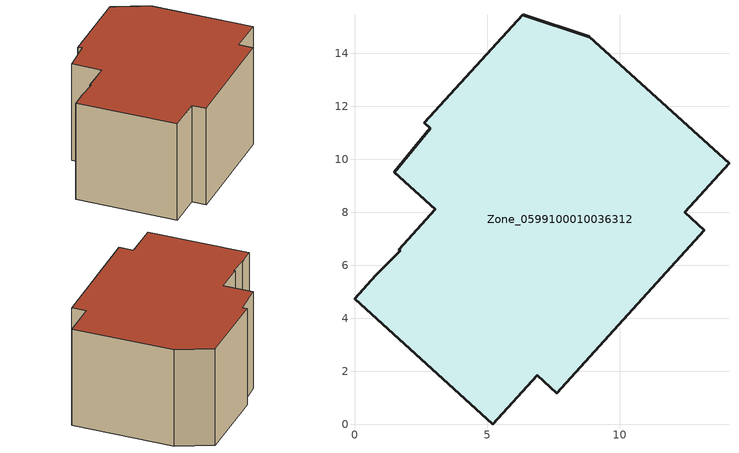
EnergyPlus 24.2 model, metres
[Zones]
Zone_0599100010036312
 floor ground (C_G): 3.05,8.11 1.51,9.51 2.85,11.18 2.64,11.37 6.34,15.45 8.85,14.63 14.13,9.86 12.46,8 13.2,7.33 7.64,1.18 6.89,1.85 5.22,0 0,4.74 0.8,5.62 1.73,6.54 1.68,6.59 z1.18
 wall outside (C_F): 12.46,8 14.13,9.86 8.85,14.63 6.34,15.45 2.64,11.37 2.85,11.18 1.51,9.51 3.05,8.11 1.68,6.59 1.73,6.54 0.8,5.62 0,4.74 5.22,0 6.89,1.85 7.64,1.18 13.2,7.33 12.46,8 z1.18:8.37
 roof outside (C_R): 1.68,6.59 1.73,6.54 0.8,5.62 0,4.74 5.22,0 6.89,1.85 7.64,1.18 13.2,7.33 12.46,8 14.13,9.86 8.85,14.63 6.34,15.45 2.64,11.37 2.85,11.18 1.51,9.51 3.05,8.11 z8.37
[BUILDING]
Pand.0599100010036312: North Axis=0; Terrain=City; Loads Convergence Tolerance Value=0.04; Temperature Convergence Tolerance Value=0.4; Solar Distribution=FullExterior; Maximum Number of Warmup Days=25; Minimum Number of Warmup Days=1
[Site:Location]
Rotterdam.The.Hague.AP_ZH_NLD Design_Conditions: Latitude=51.96; Longitude=4.45; Time Zone=1; Elevation=-4.5
[SITE:GROUNDTEMPERATURE:BUILDINGSURFACE]
18, 18, 18, 18, 18, 18, 18, 18, 18, 18, 18, 18
[MATERIAL] Thermal Absorptance=0.9; Solar Absorptance=0.7; Visible Absorptance=0.7
Name | Roughness | Thickness | Conductivity | Density | Specific Heat
G.D.1965 | MediumSmooth | 0.15 | 1 | 540 | 1210
F.D.1965 | Rough | 0.3 | 0.857143 | 1920 | 840
R.D.1965 | MediumRough | 0.2 | 0.08 | 1500 | 1000
[CONSTRUCTION]
C_G: G.D.1965
C_F: F.D.1965
C_R: R.D.1965
[ZONE]
Zone_0599100010036312: Type=1; Multiplier=1; Ceiling Height=Autocalculate; Volume=Autocalculate; Floor Area=autocalculate; Part of Total Floor Area=Yes
[ZONEINFILTRATION:DESIGNFLOWRATE]
Infil_Zone_0599100010036312: Zone or ZoneList or Space or SpaceList=Zone_0599100010036312; Schedule=AlwaysOn; Design Flow Rate Calculation Method=Flow/Area; Flow Rate per Floor Area=0.0042; Constant Term Coefficient=1; Temperature Term Coefficient=0; Velocity Term Coefficient=0; Velocity Squared Term Coefficient=0
[HVACTEMPLATE:ZONE:IDEALLOADSAIRSYSTEM]
Zone_0599100010036312: Maximum Heating Supply Air Temperature=50; Minimum Cooling Supply Air Temperature=13; Maximum Heating Supply Air Humidity Ratio=0.0156; Minimum Cooling Supply Air Humidity Ratio=0.0077; Heating Limit=NoLimit; Cooling Limit=NoLimit; Dehumidification Control Type=ConstantSensibleHeatRatio; Cooling Sensible Heat Ratio=0.7; Dehumidification Setpoint=60; Humidification Control Type=None; Humidification Setpoint=30; Outdoor Air Method=None; Outdoor Air Flow Rate per Person=0.00944; Outdoor Air Flow Rate per Zone Floor Area=0; Outdoor Air Flow Rate per Zone=0; Demand Controlled Ventilation Type=None; Outdoor Air Economizer Type=NoEconomizer; Heat Recovery Type=None; Sensible Heat Recovery Effectiveness=0.7; Latent Heat Recovery Effectiveness=0.65
[ZONECONTROL:THERMOSTAT]
ThermostatControl_Zone_0599100010036312: Zone or ZoneList=Zone_0599100010036312; Control Type Schedule=DualSetpointControlType; Control 1=Thermostat_Zone_0599100010036312; Temperature Difference Between Cutout And Setpoint=0
[THERMOSTATSETPOINT:DUALSETPOINT]
Thermostat_Zone_0599100010036312: Heating Setpoint Temperature Schedule=HeatingSetpoint_Zone_0599100010036312; Cooling Setpoint Temperature Schedule=CoolingSetpoint_Zone_0599100010036312
[SCHEDULE:COMPACT]
HeatingSetpoint_Zone_0599100010036312: Through: 12/31, For: AllDays, Until: 24:00, 21
CoolingSetpoint_Zone_0599100010036312: Through: 12/31, For: AllDays, Until: 24:00, 24
DualSetpointControlType: Through: 12/31, For: AllDays, Until: 24:00, 4
AlwaysOn: Through: 12/31, For: AllDays, Until: 24:00, 1
